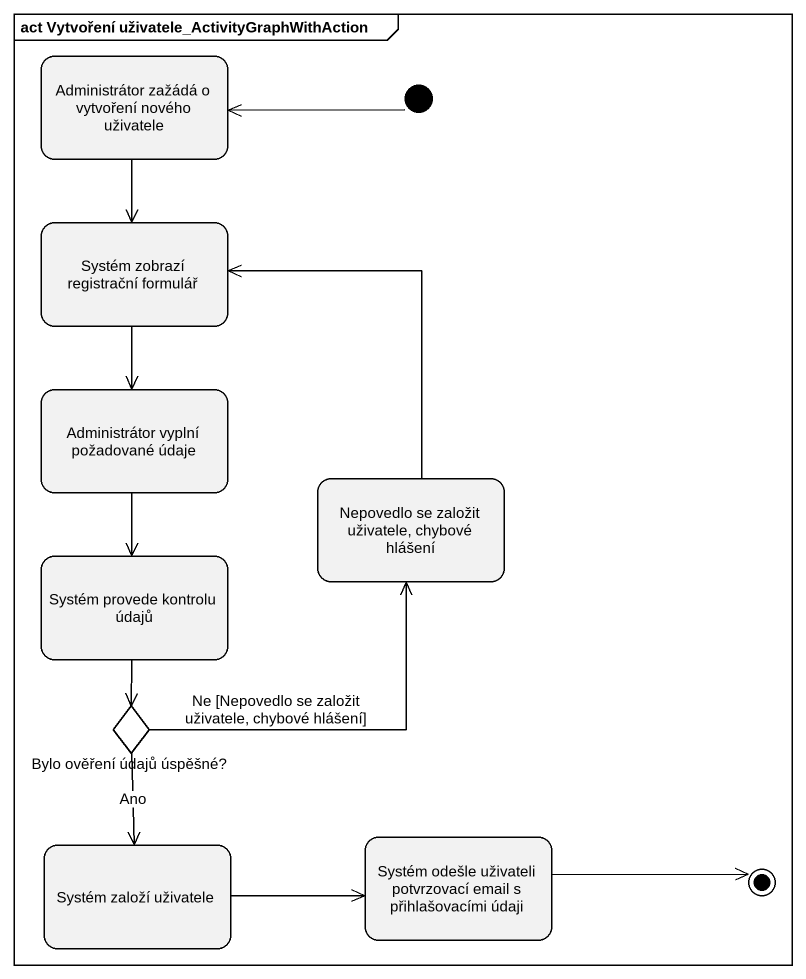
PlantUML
@startuml
mainframe act Vytvoření uživatele_ActivityGraphWithAction
hide empty description
state "Administrátor zažádá o vytvoření nového uživatele" as Administrátor_zažádá_o
state "Systém zobrazí registrační formulář" as Systém_zobrazí_registrační
state "Administrátor vyplní požadované údaje" as Administrátor_vyplní
state "Nepovedlo se založit uživatele, chybové hlášení" as Nepovedlo_se_založit
state "Systém provede kontrolu údajů" as Systém_provede_kontrolu
state "Bylo ověření údajů úspěšné?" as Bylo_ověření_údajů_úspěšné <<choice>>
state "Systém odešle uživateli potvrzovací email s přihlašovacími údaji" as Systém_odešle_uživateli
state "Systém založí uživatele" as Systém_založí_uživatele
[*] -left-> Administrátor_zažádá_o
Administrátor_zažádá_o --> Systém_zobrazí_registrační
Systém_zobrazí_registrační --> Administrátor_vyplní
Administrátor_vyplní --> Systém_provede_kontrolu
Nepovedlo_se_založit -up-> Systém_zobrazí_registrační
Systém_provede_kontrolu --> Bylo_ověření_údajů_úspěšné
Bylo_ověření_údajů_úspěšné -up-> Nepovedlo_se_založit : Ne [Nepovedlo se založit uživatele, chybové hlášení]
Bylo_ověření_údajů_úspěšné --> Systém_založí_uživatele : Ano
Systém_založí_uživatele -right-> Systém_odešle_uživateli
Systém_odešle_uživateli -right-> [*]
@enduml
